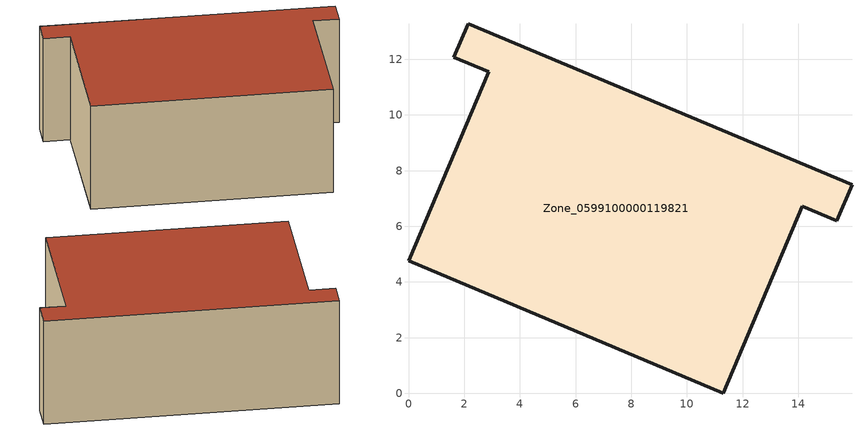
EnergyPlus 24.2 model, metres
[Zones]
Zone_0599100000119821
 floor ground (C_G): 14.14,6.73 11.3,0 0,4.77 2.88,11.55 1.63,12.08 2.14,13.28 15.93,7.49 15.39,6.2 z0
 wall outside (C_F): 2.88,11.55 0,4.77 11.3,0 14.14,6.73 15.39,6.2 15.93,7.49 2.14,13.28 1.63,12.08 2.88,11.55 z0:5.85
 roof outside (C_R): 14.14,6.73 15.39,6.2 15.93,7.49 2.14,13.28 1.63,12.08 2.88,11.55 0,4.77 11.3,0 z5.85
[BUILDING]
Pand.0599100000119821: North Axis=0; Terrain=City; Loads Convergence Tolerance Value=0.04; Temperature Convergence Tolerance Value=0.4; Solar Distribution=FullExterior; Maximum Number of Warmup Days=25; Minimum Number of Warmup Days=1
[Site:Location]
Rotterdam.The.Hague.AP_ZH_NLD Design_Conditions: Latitude=51.96; Longitude=4.45; Time Zone=1; Elevation=-4.5
[SITE:GROUNDTEMPERATURE:BUILDINGSURFACE]
18, 18, 18, 18, 18, 18, 18, 18, 18, 18, 18, 18
[MATERIAL] Thermal Absorptance=0.9; Solar Absorptance=0.7; Visible Absorptance=0.7
Name | Roughness | Thickness | Conductivity | Density | Specific Heat
G.TI.1992-2005 | MediumSmooth | 0.15 | 0.06 | 540 | 1210
F.TI.1992-2005 | Rough | 0.3 | 0.12 | 1920 | 840
R.TI.1992-2005 | MediumRough | 0.2 | 0.08 | 1500 | 1000
[CONSTRUCTION]
C_G: G.TI.1992-2005
C_F: F.TI.1992-2005
C_R: R.TI.1992-2005
[ZONE]
Zone_0599100000119821: Type=1; Multiplier=1; Ceiling Height=Autocalculate; Volume=Autocalculate; Floor Area=autocalculate; Part of Total Floor Area=Yes
[ZONEINFILTRATION:DESIGNFLOWRATE]
Infil_Zone_0599100000119821: Zone or ZoneList or Space or SpaceList=Zone_0599100000119821; Schedule=AlwaysOn; Design Flow Rate Calculation Method=Flow/Area; Flow Rate per Floor Area=0.0015; Constant Term Coefficient=1; Temperature Term Coefficient=0; Velocity Term Coefficient=0; Velocity Squared Term Coefficient=0
[HVACTEMPLATE:ZONE:IDEALLOADSAIRSYSTEM]
Zone_0599100000119821: Maximum Heating Supply Air Temperature=50; Minimum Cooling Supply Air Temperature=13; Maximum Heating Supply Air Humidity Ratio=0.0156; Minimum Cooling Supply Air Humidity Ratio=0.0077; Heating Limit=NoLimit; Cooling Limit=NoLimit; Dehumidification Control Type=ConstantSensibleHeatRatio; Cooling Sensible Heat Ratio=0.7; Dehumidification Setpoint=60; Humidification Control Type=None; Humidification Setpoint=30; Outdoor Air Method=None; Outdoor Air Flow Rate per Person=0.00944; Outdoor Air Flow Rate per Zone Floor Area=0; Outdoor Air Flow Rate per Zone=0; Demand Controlled Ventilation Type=None; Outdoor Air Economizer Type=NoEconomizer; Heat Recovery Type=None; Sensible Heat Recovery Effectiveness=0.7; Latent Heat Recovery Effectiveness=0.65
[ZONECONTROL:THERMOSTAT]
ThermostatControl_Zone_0599100000119821: Zone or ZoneList=Zone_0599100000119821; Control Type Schedule=DualSetpointControlType; Control 1=Thermostat_Zone_0599100000119821; Temperature Difference Between Cutout And Setpoint=0
[THERMOSTATSETPOINT:DUALSETPOINT]
Thermostat_Zone_0599100000119821: Heating Setpoint Temperature Schedule=HeatingSetpoint_Zone_0599100000119821; Cooling Setpoint Temperature Schedule=CoolingSetpoint_Zone_0599100000119821
[SCHEDULE:COMPACT]
HeatingSetpoint_Zone_0599100000119821: Through: 12/31, For: AllDays, Until: 24:00, 21
CoolingSetpoint_Zone_0599100000119821: Through: 12/31, For: AllDays, Until: 24:00, 24
DualSetpointControlType: Through: 12/31, For: AllDays, Until: 24:00, 4
AlwaysOn: Through: 12/31, For: AllDays, Until: 24:00, 1
